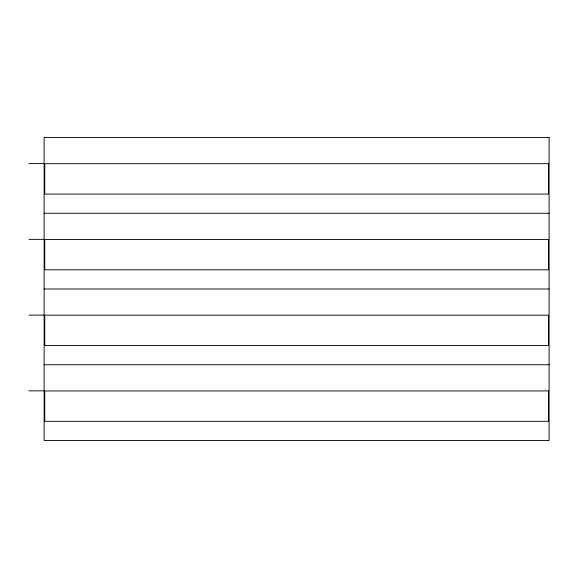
<?xml version="1.0" encoding="UTF-8"?>
<svg xmlns="http://www.w3.org/2000/svg" width="578" height="578" viewBox="0 0 578 578"><rect width="100%" height="100%" fill="white"/><g stroke="black" fill="none" stroke-linecap="round" stroke-linejoin="round"><path stroke-width="0.87" d="M28.9 163.61L44.123 163.61M44.123 213.253L549.1 213.253M28.9 239.357L44.123 239.357M44.123 289L549.1 289M28.9 315.104L44.123 315.104M44.123 364.747L549.1 364.747M28.9 390.851L44.123 390.851M549.1 137.506L44.123 137.506L44.123 440.494L549.1 440.494L549.1 137.506M548.457 163.69L44.766 163.69L44.766 194.064L548.457 194.064L548.457 163.69M548.457 239.436L44.766 239.436L44.766 269.81L548.457 269.81L548.457 239.436M548.457 315.183L44.766 315.183L44.766 345.557L548.457 345.557L548.457 315.183M548.457 390.93L44.766 390.93L44.766 421.304L548.457 421.304L548.457 390.93"/></g></svg>
